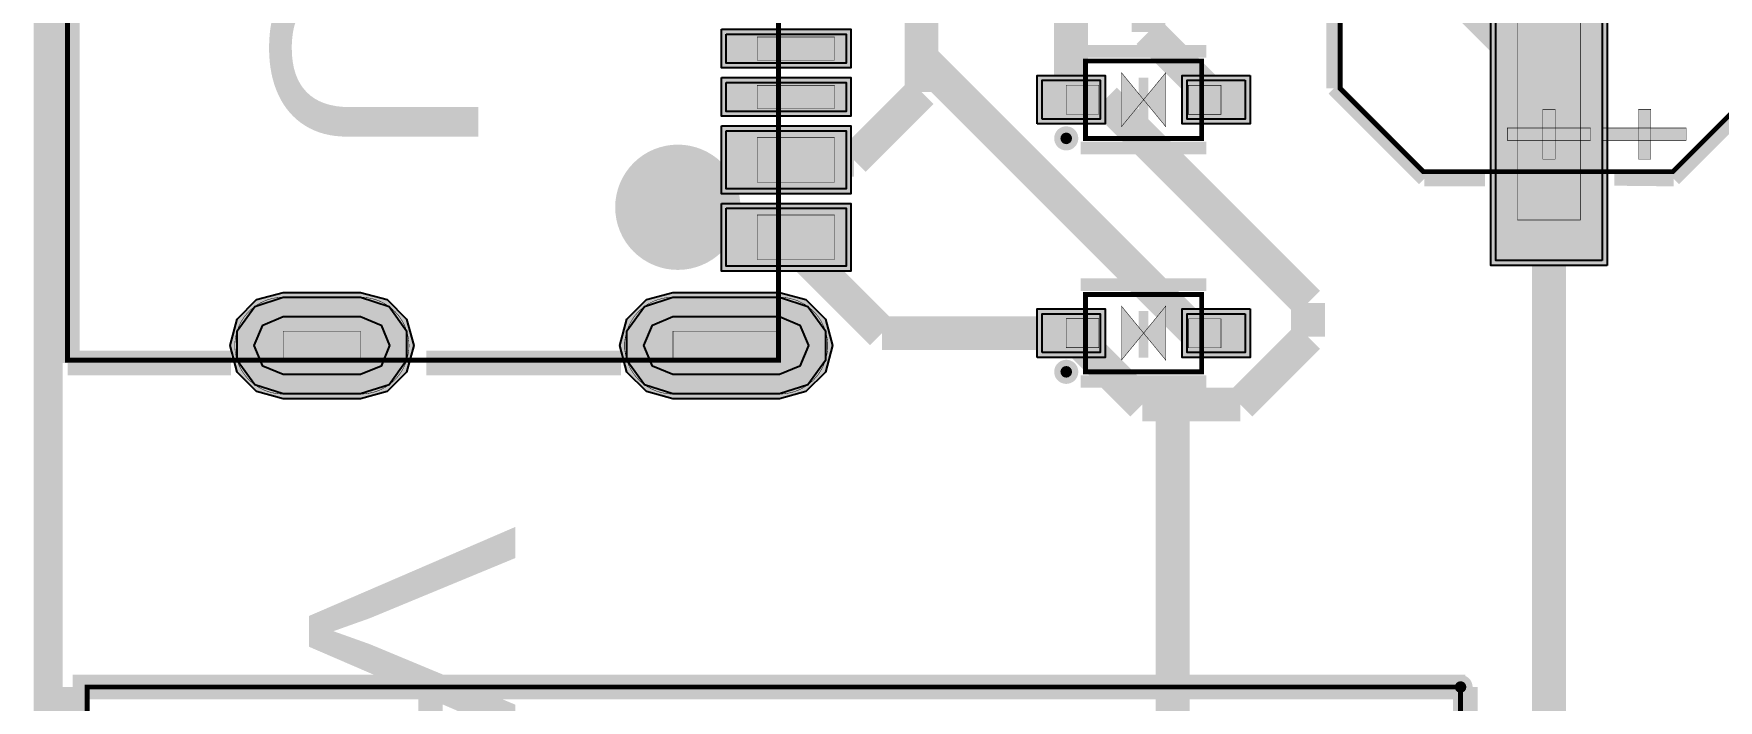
# Model space of a CAD drawing. Header units: millimetres. Extents: x 3.4 to 79.3, y -57 to -2.3.
# Drawn here: x 3.38 to 20.8, y -43.67 to -36.78 of the extents above; entities that cross this region are included whole.
import ezdxf
from ezdxf.enums import TextEntityAlignment as Align

# ---------------------------------------------------------------- set-up
doc = ezdxf.new("R2010")
doc.units = ezdxf.units.MM
doc.header["$MEASUREMENT"] = 0
for name, color, linetype, true_color in [('Board-Outline-Layer', 7, 'Continuous', 0xff00ff), ('Bottom-Layer', 7, 'Continuous', 0x0000ff), ('Bottom-Paste-Mask-Layer', 7, 'Continuous', 0x800000), ('Bottom-Silkscreen-Layer', 7, 'Continuous', 0x66cc33), ('Bottom-Solder-Mask-Layer', 7, 'Continuous', 0xaa00ff), ('Component-Marking-Layer', 7, 'Continuous', 0x66ffcc), ('Component-Shape-Layer', 7, 'Continuous', 0x00cccc), ('Document-Layer', 7, 'Continuous', 0xffffff), ('Hole-Layer', 7, 'Continuous', 0x222222), ('Multi-Layer', 7, 'Continuous', 0xc0c0c0), ('Pin-Soldering-Layer', 7, 'Continuous', 0xcc9999), ('Top-Layer', 7, 'Continuous', 0xff0000), ('Top-Paste-Mask-Layer', 7, 'Continuous', 0x808080), ('Top-Silkscreen-Layer', 7, 'Continuous', 0xffcc00), ('Top-Solder-Mask-Layer', 7, 'Continuous', 0x800080)]:
    doc.layers.add(name, color=color, linetype=linetype, true_color=true_color)
doc.styles.get("Standard").update_dxf_attribs({"font": 'arial.ttf'})

msp = doc.modelspace()

# ---------------------------------------------------------------- hatches: boundary and pattern name
at = {"layer": 'Bottom-Layer'}
for points in [[(5.963, -40.507), (5.669, -40.412), (5.487, -40.162), (5.487, -39.853), (5.669, -39.603), (5.963, -39.507), (6.763, -39.507), (7.057, -39.603), (7.238, -39.853), (7.238, -40.162), (7.057, -40.412), (6.763, -40.507)], [(9.993, -40.507), (9.699, -40.412), (9.517, -40.162), (9.517, -39.853), (9.699, -39.603), (9.993, -39.507), (11.093, -39.507), (11.387, -39.603), (11.569, -39.853), (11.569, -40.162), (11.387, -40.412), (11.093, -40.507)]]:
    msp.add_hatch(color=256, dxfattribs=at).paths.add_polyline_path(points)
at = {"layer": 'Bottom-Paste-Mask-Layer'}
for points in [[(5.963, -40.507), (5.669, -40.412), (5.487, -40.162), (5.487, -39.853), (5.669, -39.603), (5.963, -39.507), (6.763, -39.507), (7.057, -39.603), (7.238, -39.853), (7.238, -40.162), (7.057, -40.412), (6.763, -40.507)], [(9.993, -40.507), (9.699, -40.412), (9.517, -40.162), (9.517, -39.853), (9.699, -39.603), (9.993, -39.507), (11.093, -39.507), (11.387, -39.603), (11.569, -39.853), (11.569, -40.162), (11.387, -40.412), (11.093, -40.507)]]:
    msp.add_hatch(color=256, dxfattribs=at).paths.add_polyline_path(points)
at = {"layer": 'Bottom-Solder-Mask-Layer'}
for points in [[(5.963, -40.557), (5.688, -40.483), (5.487, -40.282), (5.413, -40.007), (5.487, -39.732), (5.688, -39.531), (5.963, -39.457), (6.763, -39.457), (7.038, -39.531), (7.239, -39.732), (7.313, -40.007), (7.239, -40.282), (7.038, -40.483), (6.763, -40.557)], [(9.993, -40.557), (9.718, -40.483), (9.517, -40.282), (9.443, -40.007), (9.517, -39.732), (9.718, -39.531), (9.993, -39.457), (11.093, -39.457), (11.368, -39.531), (11.569, -39.732), (11.643, -40.007), (11.569, -40.282), (11.368, -40.483), (11.093, -40.557)]]:
    msp.add_hatch(color=256, dxfattribs=at).paths.add_polyline_path(points)
at = {"layer": 'Component-Marking-Layer'}
for points in [[(13.999, -37.865, 1), (14.119, -37.865, 1)], [(13.999, -37.865, 1), (14.119, -37.865, 1)], [(13.999, -40.278, 1), (14.119, -40.278, 1)], [(13.999, -40.278, 1), (14.119, -40.278, 1)], [(18.076, -43.536, 1), (18.196, -43.536, 1)], [(18.076, -43.536, 1), (18.196, -43.536, 1)]]:
    msp.add_hatch(color=256, dxfattribs=at).paths.add_polyline_path(points)
at = {"layer": 'Document-Layer'}
for points in [[(14.63, -37.186), (14.63, -37.744), (14.859, -37.465)], [(14.63, -37.186), (14.63, -37.744), (14.859, -37.465)], [(15.088, -37.186), (15.088, -37.744), (14.859, -37.465)], [(15.088, -37.186), (15.088, -37.744), (14.859, -37.465)], [(18.986, -38.08), (19.115, -38.08), (19.115, -37.564), (18.986, -37.564)], [(18.986, -38.08), (19.115, -38.08), (19.115, -37.564), (18.986, -37.564)], [(18.62, -37.886), (19.48, -37.886), (19.48, -37.757), (18.62, -37.757)], [(18.62, -37.886), (19.48, -37.886), (19.48, -37.757), (18.62, -37.757)], [(14.63, -39.599), (14.63, -40.157), (14.859, -39.878)], [(14.63, -39.599), (14.63, -40.157), (14.859, -39.878)], [(15.088, -39.599), (15.088, -40.157), (14.859, -39.878)], [(15.088, -39.599), (15.088, -40.157), (14.859, -39.878)]]:
    msp.add_hatch(color=256, dxfattribs=at).paths.add_polyline_path(points)
at = {"layer": 'Hole-Layer'}
for points in [[(5.963, -40.307), (5.751, -40.219), (5.663, -40.007), (5.751, -39.795), (5.963, -39.707), (6.763, -39.707), (6.975, -39.795), (7.063, -40.007), (6.975, -40.219), (6.763, -40.307)], [(9.993, -40.307), (9.781, -40.219), (9.693, -40.007), (9.781, -39.795), (9.993, -39.707), (11.093, -39.707), (11.305, -39.795), (11.393, -40.007), (11.305, -40.219), (11.093, -40.307)]]:
    msp.add_hatch(color=256, dxfattribs=at).paths.add_polyline_path(points)
at = {"layer": 'Multi-Layer'}
for points in [[(9.718, -38.577, 1), (10.368, -38.577, 1)], [(9.718, -38.577, 1), (10.368, -38.577, 1)], [(5.963, -40.507), (5.669, -40.412), (5.487, -40.162), (5.487, -39.853), (5.669, -39.603), (5.963, -39.507), (6.763, -39.507), (7.057, -39.603), (7.238, -39.853), (7.238, -40.162), (7.057, -40.412), (6.763, -40.507)], [(5.963, -40.507), (5.669, -40.412), (5.487, -40.162), (5.487, -39.853), (5.669, -39.603), (5.963, -39.507), (6.763, -39.507), (7.057, -39.603), (7.238, -39.853), (7.238, -40.162), (7.057, -40.412), (6.763, -40.507)], [(5.963, -40.507), (5.669, -40.412), (5.487, -40.162), (5.487, -39.853), (5.669, -39.603), (5.963, -39.507), (6.763, -39.507), (7.057, -39.603), (7.238, -39.853), (7.238, -40.162), (7.057, -40.412), (6.763, -40.507)], [(9.993, -40.507), (9.699, -40.412), (9.517, -40.162), (9.517, -39.853), (9.699, -39.603), (9.993, -39.507), (11.093, -39.507), (11.387, -39.603), (11.569, -39.853), (11.569, -40.162), (11.387, -40.412), (11.093, -40.507)], [(9.993, -40.507), (9.699, -40.412), (9.517, -40.162), (9.517, -39.853), (9.699, -39.603), (9.993, -39.507), (11.093, -39.507), (11.387, -39.603), (11.569, -39.853), (11.569, -40.162), (11.387, -40.412), (11.093, -40.507)], [(9.993, -40.507), (9.699, -40.412), (9.517, -40.162), (9.517, -39.853), (9.699, -39.603), (9.993, -39.507), (11.093, -39.507), (11.387, -39.603), (11.569, -39.853), (11.569, -40.162), (11.387, -40.412), (11.093, -40.507)]]:
    msp.add_hatch(color=256, dxfattribs=at).paths.add_polyline_path(points)
at = {"layer": 'Pin-Soldering-Layer'}
for points in [[(18.725, -38.709), (18.725, -36.659), (19.375, -36.659), (19.375, -38.709)], [(18.725, -38.709), (18.725, -36.659), (19.375, -36.659), (19.375, -38.709)], [(11.663, -36.817), (11.663, -37.057), (10.863, -37.057), (10.863, -36.817)], [(11.663, -36.817), (11.663, -37.057), (10.863, -37.057), (10.863, -36.817)], [(11.663, -37.317), (11.663, -37.557), (10.863, -37.557), (10.863, -37.317)], [(11.663, -37.317), (11.663, -37.557), (10.863, -37.557), (10.863, -37.317)], [(14.059, -37.315), (14.396, -37.315), (14.396, -37.615), (14.059, -37.615)], [(14.059, -37.315), (14.396, -37.315), (14.396, -37.615), (14.059, -37.615)], [(15.659, -37.617), (15.322, -37.617), (15.322, -37.317), (15.659, -37.317)], [(15.659, -37.617), (15.322, -37.617), (15.322, -37.317), (15.659, -37.317)], [(11.663, -37.857), (11.663, -38.317), (10.863, -38.317), (10.863, -37.857)], [(11.663, -37.857), (11.663, -38.317), (10.863, -38.317), (10.863, -37.857)], [(11.663, -38.657), (11.663, -39.117), (10.863, -39.117), (10.863, -38.657)], [(11.663, -38.657), (11.663, -39.117), (10.863, -39.117), (10.863, -38.657)], [(6.763, -39.857), (6.763, -40.157), (5.963, -40.157), (5.963, -39.857)], [(6.763, -39.857), (6.763, -40.157), (5.963, -40.157), (5.963, -39.857)], [(11.093, -39.857), (11.093, -40.157), (9.993, -40.157), (9.993, -39.857)], [(11.093, -39.857), (11.093, -40.157), (9.993, -40.157), (9.993, -39.857)], [(14.059, -39.728), (14.396, -39.728), (14.396, -40.028), (14.059, -40.028)], [(14.059, -39.728), (14.396, -39.728), (14.396, -40.028), (14.059, -40.028)], [(15.659, -40.03), (15.322, -40.03), (15.322, -39.73), (15.659, -39.73)], [(15.659, -40.03), (15.322, -40.03), (15.322, -39.73), (15.659, -39.73)]]:
    msp.add_hatch(color=256, dxfattribs=at).paths.add_polyline_path(points)
at = {"layer": 'Top-Layer'}
for points in [[(19.6, -39.129), (18.5, -39.129), (18.5, -36.329), (19.6, -36.329)], [(10.543, -36.787), (11.783, -36.787), (11.783, -37.087), (10.543, -37.087)], [(13.809, -37.665), (13.809, -37.265), (14.409, -37.265), (14.409, -37.665)], [(15.909, -37.265), (15.909, -37.665), (15.309, -37.665), (15.309, -37.265)], [(10.543, -37.287), (11.783, -37.287), (11.783, -37.587), (10.543, -37.587)], [(10.543, -37.787), (11.783, -37.787), (11.783, -38.387), (10.543, -38.387)], [(10.543, -38.587), (11.783, -38.587), (11.783, -39.187), (10.543, -39.187)], [(5.963, -40.507), (5.669, -40.412), (5.487, -40.162), (5.487, -39.853), (5.669, -39.603), (5.963, -39.507), (6.763, -39.507), (7.057, -39.603), (7.238, -39.853), (7.238, -40.162), (7.057, -40.412), (6.763, -40.507)], [(9.993, -40.507), (9.699, -40.412), (9.517, -40.162), (9.517, -39.853), (9.699, -39.603), (9.993, -39.507), (11.093, -39.507), (11.387, -39.603), (11.569, -39.853), (11.569, -40.162), (11.387, -40.412), (11.093, -40.507)], [(13.809, -40.078), (13.809, -39.678), (14.409, -39.678), (14.409, -40.078)], [(15.909, -39.678), (15.909, -40.078), (15.309, -40.078), (15.309, -39.678)]]:
    msp.add_hatch(color=256, dxfattribs=at).paths.add_polyline_path(points)
at = {"layer": 'Top-Paste-Mask-Layer'}
for points in [[(19.6, -39.129), (18.5, -39.129), (18.5, -36.329), (19.6, -36.329)], [(11.783, -36.787), (11.783, -37.087), (10.543, -37.087), (10.543, -36.787)], [(11.783, -36.787), (11.783, -37.087), (10.543, -37.087), (10.543, -36.787)], [(13.809, -37.665), (13.809, -37.265), (14.409, -37.265), (14.409, -37.665)], [(15.909, -37.265), (15.909, -37.665), (15.309, -37.665), (15.309, -37.265)], [(11.783, -37.287), (11.783, -37.587), (10.543, -37.587), (10.543, -37.287)], [(11.783, -37.287), (11.783, -37.587), (10.543, -37.587), (10.543, -37.287)], [(11.783, -37.787), (11.783, -38.387), (10.543, -38.387), (10.543, -37.787)], [(11.783, -37.787), (11.783, -38.387), (10.543, -38.387), (10.543, -37.787)], [(11.783, -38.587), (11.783, -39.187), (10.543, -39.187), (10.543, -38.587)], [(11.783, -38.587), (11.783, -39.187), (10.543, -39.187), (10.543, -38.587)], [(7.262, -40.045), (7.263, -40.02), (7.263, -39.995), (7.262, -39.97), (7.259, -39.945), (7.255, -39.92), (7.25, -39.896), (7.244, -39.872), (7.237, -39.848), (7.228, -39.824), (7.219, -39.801), (7.208, -39.779), (7.196, -39.757), (7.183, -39.736), (7.169, -39.715), (7.154, -39.695), (7.138, -39.676), (7.121, -39.658), (7.103, -39.641), (7.084, -39.624), (7.065, -39.609), (7.045, -39.594), (7.024, -39.58), (7.002, -39.568), (6.98, -39.557), (6.957, -39.546), (6.934, -39.537), (6.91, -39.529), (6.886, -39.523), (6.862, -39.517), (6.837, -39.513), (6.813, -39.51), (6.788, -39.508), (6.763, -39.507), (5.963, -39.507), (5.938, -39.508), (5.913, -39.51), (5.888, -39.513), (5.864, -39.517), (5.84, -39.523), (5.816, -39.529), (5.792, -39.537), (5.769, -39.546), (5.746, -39.557), (5.724, -39.568), (5.702, -39.58), (5.681, -39.594), (5.661, -39.609), (5.642, -39.624), (5.623, -39.641), (5.605, -39.658), (5.588, -39.676), (5.572, -39.695), (5.557, -39.715), (5.543, -39.736), (5.53, -39.757), (5.518, -39.779), (5.507, -39.801), (5.498, -39.824), (5.489, -39.848), (5.482, -39.872), (5.475, -39.896), (5.471, -39.92), (5.467, -39.945), (5.464, -39.97), (5.463, -39.995), (5.463, -40.02), (5.464, -40.045), (5.467, -40.069), (5.471, -40.094), (5.475, -40.118), (5.482, -40.143), (5.489, -40.166), (5.498, -40.19), (5.507, -40.213), (5.518, -40.235), (5.53, -40.257), (5.543, -40.278), (5.557, -40.299), (5.572, -40.319), (5.588, -40.338), (5.605, -40.356), (5.623, -40.374), (5.642, -40.39), (5.661, -40.406), (5.681, -40.42), (5.702, -40.434), (5.724, -40.446), (5.746, -40.458), (5.769, -40.468), (5.792, -40.477), (5.816, -40.485), (5.84, -40.492), (5.864, -40.497), (5.888, -40.502), (5.913, -40.505), (5.938, -40.507), (5.963, -40.507), (6.763, -40.507), (6.788, -40.507), (6.813, -40.505), (6.837, -40.502), (6.862, -40.497), (6.886, -40.492), (6.91, -40.485), (6.934, -40.477), (6.957, -40.468), (6.98, -40.458), (7.002, -40.446), (7.024, -40.434), (7.045, -40.42), (7.065, -40.406), (7.084, -40.39), (7.103, -40.374), (7.121, -40.356), (7.138, -40.338), (7.154, -40.319), (7.169, -40.299), (7.183, -40.278), (7.196, -40.257), (7.208, -40.235), (7.219, -40.213), (7.228, -40.19), (7.237, -40.166), (7.244, -40.143), (7.25, -40.118), (7.255, -40.094), (7.259, -40.069)], [(7.262, -40.045), (7.263, -40.02), (7.263, -39.995), (7.262, -39.97), (7.259, -39.945), (7.255, -39.92), (7.25, -39.896), (7.244, -39.872), (7.237, -39.848), (7.228, -39.824), (7.219, -39.801), (7.208, -39.779), (7.196, -39.757), (7.183, -39.736), (7.169, -39.715), (7.154, -39.695), (7.138, -39.676), (7.121, -39.658), (7.103, -39.641), (7.084, -39.624), (7.065, -39.609), (7.045, -39.594), (7.024, -39.58), (7.002, -39.568), (6.98, -39.557), (6.957, -39.546), (6.934, -39.537), (6.91, -39.529), (6.886, -39.523), (6.862, -39.517), (6.837, -39.513), (6.813, -39.51), (6.788, -39.508), (6.763, -39.507), (5.963, -39.507), (5.938, -39.508), (5.913, -39.51), (5.888, -39.513), (5.864, -39.517), (5.84, -39.523), (5.816, -39.529), (5.792, -39.537), (5.769, -39.546), (5.746, -39.557), (5.724, -39.568), (5.702, -39.58), (5.681, -39.594), (5.661, -39.609), (5.642, -39.624), (5.623, -39.641), (5.605, -39.658), (5.588, -39.676), (5.572, -39.695), (5.557, -39.715), (5.543, -39.736), (5.53, -39.757), (5.518, -39.779), (5.507, -39.801), (5.498, -39.824), (5.489, -39.848), (5.482, -39.872), (5.475, -39.896), (5.471, -39.92), (5.467, -39.945), (5.464, -39.97), (5.463, -39.995), (5.463, -40.02), (5.464, -40.045), (5.467, -40.069), (5.471, -40.094), (5.475, -40.118), (5.482, -40.143), (5.489, -40.166), (5.498, -40.19), (5.507, -40.213), (5.518, -40.235), (5.53, -40.257), (5.543, -40.278), (5.557, -40.299), (5.572, -40.319), (5.588, -40.338), (5.605, -40.356), (5.623, -40.374), (5.642, -40.39), (5.661, -40.406), (5.681, -40.42), (5.702, -40.434), (5.724, -40.446), (5.746, -40.458), (5.769, -40.468), (5.792, -40.477), (5.816, -40.485), (5.84, -40.492), (5.864, -40.497), (5.888, -40.502), (5.913, -40.505), (5.938, -40.507), (5.963, -40.507), (6.763, -40.507), (6.788, -40.507), (6.813, -40.505), (6.837, -40.502), (6.862, -40.497), (6.886, -40.492), (6.91, -40.485), (6.934, -40.477), (6.957, -40.468), (6.98, -40.458), (7.002, -40.446), (7.024, -40.434), (7.045, -40.42), (7.065, -40.406), (7.084, -40.39), (7.103, -40.374), (7.121, -40.356), (7.138, -40.338), (7.154, -40.319), (7.169, -40.299), (7.183, -40.278), (7.196, -40.257), (7.208, -40.235), (7.219, -40.213), (7.228, -40.19), (7.237, -40.166), (7.244, -40.143), (7.25, -40.118), (7.255, -40.094), (7.259, -40.069)], [(5.963, -40.507), (5.669, -40.412), (5.487, -40.162), (5.487, -39.853), (5.669, -39.603), (5.963, -39.507), (6.763, -39.507), (7.057, -39.603), (7.238, -39.853), (7.238, -40.162), (7.057, -40.412), (6.763, -40.507)], [(11.592, -40.045), (11.593, -40.02), (11.593, -39.995), (11.592, -39.97), (11.589, -39.945), (11.585, -39.92), (11.58, -39.896), (11.574, -39.872), (11.567, -39.848), (11.558, -39.824), (11.549, -39.801), (11.538, -39.779), (11.526, -39.757), (11.513, -39.736), (11.499, -39.715), (11.484, -39.695), (11.468, -39.676), (11.451, -39.658), (11.433, -39.641), (11.414, -39.624), (11.395, -39.609), (11.375, -39.594), (11.354, -39.58), (11.332, -39.568), (11.31, -39.557), (11.287, -39.546), (11.264, -39.537), (11.24, -39.529), (11.216, -39.523), (11.192, -39.517), (11.168, -39.513), (11.143, -39.51), (11.118, -39.508), (11.093, -39.507), (9.993, -39.507), (9.968, -39.508), (9.943, -39.51), (9.918, -39.513), (9.894, -39.517), (9.87, -39.523), (9.846, -39.529), (9.822, -39.537), (9.799, -39.546), (9.776, -39.557), (9.754, -39.568), (9.732, -39.58), (9.711, -39.594), (9.691, -39.609), (9.672, -39.624), (9.653, -39.641), (9.635, -39.658), (9.618, -39.676), (9.602, -39.695), (9.587, -39.715), (9.573, -39.736), (9.56, -39.757), (9.548, -39.779), (9.537, -39.801), (9.528, -39.824), (9.519, -39.848), (9.512, -39.872), (9.506, -39.896), (9.501, -39.92), (9.497, -39.945), (9.494, -39.97), (9.493, -39.995), (9.493, -40.02), (9.494, -40.045), (9.497, -40.069), (9.501, -40.094), (9.506, -40.118), (9.512, -40.143), (9.519, -40.166), (9.528, -40.19), (9.537, -40.213), (9.548, -40.235), (9.56, -40.257), (9.573, -40.278), (9.587, -40.299), (9.602, -40.319), (9.618, -40.338), (9.635, -40.356), (9.653, -40.374), (9.672, -40.39), (9.691, -40.406), (9.711, -40.42), (9.732, -40.434), (9.754, -40.446), (9.776, -40.458), (9.799, -40.468), (9.822, -40.477), (9.846, -40.485), (9.87, -40.492), (9.894, -40.497), (9.918, -40.502), (9.943, -40.505), (9.968, -40.507), (9.993, -40.507), (11.093, -40.507), (11.118, -40.507), (11.143, -40.505), (11.168, -40.502), (11.192, -40.497), (11.216, -40.492), (11.24, -40.485), (11.264, -40.477), (11.287, -40.468), (11.31, -40.458), (11.332, -40.446), (11.354, -40.434), (11.375, -40.42), (11.395, -40.406), (11.414, -40.39), (11.433, -40.374), (11.451, -40.356), (11.468, -40.338), (11.484, -40.319), (11.499, -40.299), (11.513, -40.278), (11.526, -40.257), (11.538, -40.235), (11.549, -40.213), (11.558, -40.19), (11.567, -40.166), (11.574, -40.143), (11.58, -40.118), (11.585, -40.094), (11.589, -40.069)], [(11.592, -40.045), (11.593, -40.02), (11.593, -39.995), (11.592, -39.97), (11.589, -39.945), (11.585, -39.92), (11.58, -39.896), (11.574, -39.872), (11.567, -39.848), (11.558, -39.824), (11.549, -39.801), (11.538, -39.779), (11.526, -39.757), (11.513, -39.736), (11.499, -39.715), (11.484, -39.695), (11.468, -39.676), (11.451, -39.658), (11.433, -39.641), (11.414, -39.624), (11.395, -39.609), (11.375, -39.594), (11.354, -39.58), (11.332, -39.568), (11.31, -39.557), (11.287, -39.546), (11.264, -39.537), (11.24, -39.529), (11.216, -39.523), (11.192, -39.517), (11.168, -39.513), (11.143, -39.51), (11.118, -39.508), (11.093, -39.507), (9.993, -39.507), (9.968, -39.508), (9.943, -39.51), (9.918, -39.513), (9.894, -39.517), (9.87, -39.523), (9.846, -39.529), (9.822, -39.537), (9.799, -39.546), (9.776, -39.557), (9.754, -39.568), (9.732, -39.58), (9.711, -39.594), (9.691, -39.609), (9.672, -39.624), (9.653, -39.641), (9.635, -39.658), (9.618, -39.676), (9.602, -39.695), (9.587, -39.715), (9.573, -39.736), (9.56, -39.757), (9.548, -39.779), (9.537, -39.801), (9.528, -39.824), (9.519, -39.848), (9.512, -39.872), (9.506, -39.896), (9.501, -39.92), (9.497, -39.945), (9.494, -39.97), (9.493, -39.995), (9.493, -40.02), (9.494, -40.045), (9.497, -40.069), (9.501, -40.094), (9.506, -40.118), (9.512, -40.143), (9.519, -40.166), (9.528, -40.19), (9.537, -40.213), (9.548, -40.235), (9.56, -40.257), (9.573, -40.278), (9.587, -40.299), (9.602, -40.319), (9.618, -40.338), (9.635, -40.356), (9.653, -40.374), (9.672, -40.39), (9.691, -40.406), (9.711, -40.42), (9.732, -40.434), (9.754, -40.446), (9.776, -40.458), (9.799, -40.468), (9.822, -40.477), (9.846, -40.485), (9.87, -40.492), (9.894, -40.497), (9.918, -40.502), (9.943, -40.505), (9.968, -40.507), (9.993, -40.507), (11.093, -40.507), (11.118, -40.507), (11.143, -40.505), (11.168, -40.502), (11.192, -40.497), (11.216, -40.492), (11.24, -40.485), (11.264, -40.477), (11.287, -40.468), (11.31, -40.458), (11.332, -40.446), (11.354, -40.434), (11.375, -40.42), (11.395, -40.406), (11.414, -40.39), (11.433, -40.374), (11.451, -40.356), (11.468, -40.338), (11.484, -40.319), (11.499, -40.299), (11.513, -40.278), (11.526, -40.257), (11.538, -40.235), (11.549, -40.213), (11.558, -40.19), (11.567, -40.166), (11.574, -40.143), (11.58, -40.118), (11.585, -40.094), (11.589, -40.069)], [(9.993, -40.507), (9.699, -40.412), (9.517, -40.162), (9.517, -39.853), (9.699, -39.603), (9.993, -39.507), (11.093, -39.507), (11.387, -39.603), (11.569, -39.853), (11.569, -40.162), (11.387, -40.412), (11.093, -40.507)], [(13.809, -40.078), (13.809, -39.678), (14.409, -39.678), (14.409, -40.078)], [(15.909, -39.678), (15.909, -40.078), (15.309, -40.078), (15.309, -39.678)]]:
    msp.add_hatch(color=256, dxfattribs=at).paths.add_polyline_path(points)
at = {"layer": 'Top-Silkscreen-Layer'}
for points in [[(14.859, -37.465), (14.63, -37.744), (14.63, -37.186)], [(14.859, -37.465), (14.63, -37.744), (14.63, -37.186)], [(14.859, -37.465), (15.088, -37.186), (15.088, -37.744)], [(14.859, -37.465), (15.088, -37.186), (15.088, -37.744)], [(19.975, -38.08), (20.104, -38.08), (20.104, -37.564), (19.975, -37.564)], [(19.975, -38.08), (20.104, -38.08), (20.104, -37.564), (19.975, -37.564)], [(19.609, -37.886), (20.469, -37.886), (20.469, -37.757), (19.609, -37.757)], [(19.609, -37.886), (20.469, -37.886), (20.469, -37.757), (19.609, -37.757)], [(14.859, -39.878), (14.63, -40.157), (14.63, -39.599)], [(14.859, -39.878), (14.63, -40.157), (14.63, -39.599)], [(14.859, -39.878), (15.088, -39.599), (15.088, -40.157)], [(14.859, -39.878), (15.088, -39.599), (15.088, -40.157)]]:
    msp.add_hatch(color=256, dxfattribs=at).paths.add_polyline_path(points)
at = {"layer": 'Top-Solder-Mask-Layer'}
for points in [[(19.651, -39.18), (18.449, -39.18), (18.449, -36.278), (19.651, -36.278)], [(10.493, -36.737), (11.833, -36.737), (11.833, -37.137), (10.493, -37.137)], [(10.493, -37.237), (11.833, -37.237), (11.833, -37.637), (10.493, -37.637)], [(13.758, -37.716), (13.758, -37.214), (14.46, -37.214), (14.46, -37.716)], [(15.96, -37.214), (15.96, -37.716), (15.258, -37.716), (15.258, -37.214)], [(10.493, -37.737), (11.833, -37.737), (11.833, -38.437), (10.493, -38.437)], [(10.493, -38.537), (11.833, -38.537), (11.833, -39.237), (10.493, -39.237)], [(5.963, -40.557), (5.688, -40.483), (5.487, -40.282), (5.413, -40.007), (5.487, -39.732), (5.688, -39.531), (5.963, -39.457), (6.763, -39.457), (7.038, -39.531), (7.239, -39.732), (7.313, -40.007), (7.239, -40.282), (7.038, -40.483), (6.763, -40.557)], [(9.993, -40.557), (9.718, -40.483), (9.517, -40.282), (9.443, -40.007), (9.517, -39.732), (9.718, -39.531), (9.993, -39.457), (11.093, -39.457), (11.368, -39.531), (11.569, -39.732), (11.643, -40.007), (11.569, -40.282), (11.368, -40.483), (11.093, -40.557)], [(13.758, -40.129), (13.758, -39.627), (14.46, -39.627), (14.46, -40.129)], [(15.96, -39.627), (15.96, -40.129), (15.258, -40.129), (15.258, -39.627)]]:
    msp.add_hatch(color=256, dxfattribs=at).paths.add_polyline_path(points)

# ---------------------------------------------------------------- linework, layer by layer
at = {"layer": 'Board-Outline-Layer', "const_width": 0.254}
msp.add_lwpolyline([(68.072, -3.556), (3.51, -3.556), (3.51, -56.896), (69.596, -56.896), (69.596, -54.356), (72.136, -51.816), (72.136, -19.05), (69.596, -16.51), (69.596, -5.08)], close=True, dxfattribs=at)
at = {"layer": 'Bottom-Layer'}
for points in [[(5.963, -40.507), (5.669, -40.412), (5.487, -40.162), (5.487, -39.853), (5.669, -39.603), (5.963, -39.507), (6.763, -39.507), (7.057, -39.603), (7.238, -39.853), (7.238, -40.162), (7.057, -40.412), (6.763, -40.507)], [(9.993, -40.507), (9.699, -40.412), (9.517, -40.162), (9.517, -39.853), (9.699, -39.603), (9.993, -39.507), (11.093, -39.507), (11.387, -39.603), (11.569, -39.853), (11.569, -40.162), (11.387, -40.412), (11.093, -40.507)]]:
    msp.add_lwpolyline(points, close=True, dxfattribs=at)
at = {"layer": 'Bottom-Paste-Mask-Layer'}
for points in [[(5.963, -40.507), (5.669, -40.412), (5.487, -40.162), (5.487, -39.853), (5.669, -39.603), (5.963, -39.507), (6.763, -39.507), (7.057, -39.603), (7.238, -39.853), (7.238, -40.162), (7.057, -40.412), (6.763, -40.507)], [(9.993, -40.507), (9.699, -40.412), (9.517, -40.162), (9.517, -39.853), (9.699, -39.603), (9.993, -39.507), (11.093, -39.507), (11.387, -39.603), (11.569, -39.853), (11.569, -40.162), (11.387, -40.412), (11.093, -40.507)]]:
    msp.add_lwpolyline(points, close=True, dxfattribs=at)
at = {"layer": 'Bottom-Solder-Mask-Layer'}
for points in [[(5.963, -40.557), (5.688, -40.483), (5.487, -40.282), (5.413, -40.007), (5.487, -39.732), (5.688, -39.531), (5.963, -39.457), (6.763, -39.457), (7.038, -39.531), (7.239, -39.732), (7.313, -40.007), (7.239, -40.282), (7.038, -40.483), (6.763, -40.557)], [(9.993, -40.557), (9.718, -40.483), (9.517, -40.282), (9.443, -40.007), (9.517, -39.732), (9.718, -39.531), (9.993, -39.457), (11.093, -39.457), (11.368, -39.531), (11.569, -39.732), (11.643, -40.007), (11.569, -40.282), (11.368, -40.483), (11.093, -40.557)]]:
    msp.add_lwpolyline(points, close=True, dxfattribs=at)
at = {"layer": 'Component-Marking-Layer', "const_width": 0.129}
for points in [[(13.999, -37.865, 1), (14.119, -37.865, 1)], [(13.999, -37.865, 1), (14.119, -37.865, 1)], [(13.999, -40.278, 1), (14.119, -40.278, 1)], [(13.999, -40.278, 1), (14.119, -40.278, 1)]]:
    msp.add_lwpolyline(points, format="xyb", close=True, dxfattribs=at)
msp.add_lwpolyline([(18.076, -43.536, 1), (18.196, -43.536), (18.196, -43.536, 1), (18.076, -43.536)], format="xyb", dxfattribs=at)
msp.add_lwpolyline([(18.076, -43.536, 1), (18.196, -43.536), (18.196, -43.536, 1), (18.076, -43.536)], format="xyb", dxfattribs=at)
at = {"layer": 'Component-Shape-Layer', "const_width": 0.0508}
for points in [[(3.733, -31.217), (11.083, -31.217), (11.083, -40.157), (3.733, -40.157)], [(3.733, -31.217), (11.083, -31.217), (11.083, -40.157), (3.733, -40.157)], [(16.891, -33.909), (21.191, -33.909), (21.191, -37.349), (20.331, -38.209), (17.751, -38.209), (16.891, -37.349)], [(16.891, -33.909), (21.191, -33.909), (21.191, -37.349), (20.331, -38.209), (17.751, -38.209), (16.891, -37.349)], [(14.259, -37.865), (14.259, -37.065), (15.459, -37.065), (15.459, -37.865)], [(14.259, -37.865), (14.259, -37.065), (15.459, -37.065), (15.459, -37.865)], [(14.259, -40.278), (14.259, -39.478), (15.459, -39.478), (15.459, -40.278)], [(14.259, -40.278), (14.259, -39.478), (15.459, -39.478), (15.459, -40.278)], [(3.936, -43.536), (18.136, -43.536), (18.136, -52.536), (3.936, -52.536)], [(3.936, -43.536), (18.136, -43.536), (18.136, -52.536), (3.936, -52.536)]]:
    msp.add_lwpolyline(points, close=True, dxfattribs=at)
at = {"layer": 'Document-Layer', "const_width": 0.00508}
for points in [[(14.63, -37.186), (14.63, -37.744), (14.859, -37.465)], [(14.63, -37.186), (14.63, -37.744), (14.859, -37.465)], [(15.088, -37.186), (15.088, -37.744), (14.859, -37.465)], [(15.088, -37.186), (15.088, -37.744), (14.859, -37.465)], [(18.986, -38.08), (19.115, -38.08), (19.115, -37.564), (18.986, -37.564)], [(18.986, -38.08), (19.115, -38.08), (19.115, -37.564), (18.986, -37.564)], [(18.62, -37.886), (19.48, -37.886), (19.48, -37.757), (18.62, -37.757)], [(18.62, -37.886), (19.48, -37.886), (19.48, -37.757), (18.62, -37.757)], [(14.63, -39.599), (14.63, -40.157), (14.859, -39.878)], [(14.63, -39.599), (14.63, -40.157), (14.859, -39.878)], [(15.088, -39.599), (15.088, -40.157), (14.859, -39.878)], [(15.088, -39.599), (15.088, -40.157), (14.859, -39.878)]]:
    msp.add_lwpolyline(points, close=True, dxfattribs=at)
at = {"layer": 'Document-Layer', "const_width": 0.25}
msp.add_lwpolyline([(9.918, -38.577, 1), (10.168, -38.577, 1)], format="xyb", close=True, dxfattribs=at)
msp.add_lwpolyline([(9.918, -38.577, 1), (10.168, -38.577, 1)], format="xyb", close=True, dxfattribs=at)
at = {"layer": 'Hole-Layer'}
for points in [[(5.963, -40.307), (5.751, -40.219), (5.663, -40.007), (5.751, -39.795), (5.963, -39.707), (6.763, -39.707), (6.975, -39.795), (7.063, -40.007), (6.975, -40.219), (6.763, -40.307)], [(9.993, -40.307), (9.781, -40.219), (9.693, -40.007), (9.781, -39.795), (9.993, -39.707), (11.093, -39.707), (11.305, -39.795), (11.393, -40.007), (11.305, -40.219), (11.093, -40.307)]]:
    msp.add_lwpolyline(points, close=True, dxfattribs=at)
at = {"layer": 'Multi-Layer', "const_width": 0.645}
msp.add_lwpolyline([(9.718, -38.577, 1), (10.368, -38.577), (10.368, -38.577, 1), (9.718, -38.577)], format="xyb", dxfattribs=at)
msp.add_lwpolyline([(9.718, -38.577, 1), (10.368, -38.577), (10.368, -38.577, 1), (9.718, -38.577)], format="xyb", dxfattribs=at)
at = {"layer": 'Multi-Layer'}
for points in [[(5.963, -40.507), (5.669, -40.412), (5.487, -40.162), (5.487, -39.853), (5.669, -39.603), (5.963, -39.507), (6.763, -39.507), (7.057, -39.603), (7.238, -39.853), (7.238, -40.162), (7.057, -40.412), (6.763, -40.507)], [(5.963, -40.507), (5.669, -40.412), (5.487, -40.162), (5.487, -39.853), (5.669, -39.603), (5.963, -39.507), (6.763, -39.507), (7.057, -39.603), (7.238, -39.853), (7.238, -40.162), (7.057, -40.412), (6.763, -40.507)], [(5.963, -40.507), (5.669, -40.412), (5.487, -40.162), (5.487, -39.853), (5.669, -39.603), (5.963, -39.507), (6.763, -39.507), (7.057, -39.603), (7.238, -39.853), (7.238, -40.162), (7.057, -40.412), (6.763, -40.507)], [(9.993, -40.507), (9.699, -40.412), (9.517, -40.162), (9.517, -39.853), (9.699, -39.603), (9.993, -39.507), (11.093, -39.507), (11.387, -39.603), (11.569, -39.853), (11.569, -40.162), (11.387, -40.412), (11.093, -40.507)], [(9.993, -40.507), (9.699, -40.412), (9.517, -40.162), (9.517, -39.853), (9.699, -39.603), (9.993, -39.507), (11.093, -39.507), (11.387, -39.603), (11.569, -39.853), (11.569, -40.162), (11.387, -40.412), (11.093, -40.507)], [(9.993, -40.507), (9.699, -40.412), (9.517, -40.162), (9.517, -39.853), (9.699, -39.603), (9.993, -39.507), (11.093, -39.507), (11.387, -39.603), (11.569, -39.853), (11.569, -40.162), (11.387, -40.412), (11.093, -40.507)]]:
    msp.add_lwpolyline(points, close=True, dxfattribs=at)
at = {"layer": 'Pin-Soldering-Layer', "const_width": 0.00508}
for points in [[(18.725, -38.709), (18.725, -36.659), (19.375, -36.659), (19.375, -38.709)], [(18.725, -38.709), (18.725, -36.659), (19.375, -36.659), (19.375, -38.709)], [(11.663, -36.817), (11.663, -37.057), (10.863, -37.057), (10.863, -36.817)], [(11.663, -36.817), (11.663, -37.057), (10.863, -37.057), (10.863, -36.817)], [(11.663, -37.317), (11.663, -37.557), (10.863, -37.557), (10.863, -37.317)], [(11.663, -37.317), (11.663, -37.557), (10.863, -37.557), (10.863, -37.317)], [(14.059, -37.315), (14.396, -37.315), (14.396, -37.615), (14.059, -37.615)], [(14.059, -37.315), (14.396, -37.315), (14.396, -37.615), (14.059, -37.615)], [(15.659, -37.617), (15.322, -37.617), (15.322, -37.317), (15.659, -37.317)], [(15.659, -37.617), (15.322, -37.617), (15.322, -37.317), (15.659, -37.317)], [(11.663, -37.857), (11.663, -38.317), (10.863, -38.317), (10.863, -37.857)], [(11.663, -37.857), (11.663, -38.317), (10.863, -38.317), (10.863, -37.857)], [(11.663, -38.657), (11.663, -39.117), (10.863, -39.117), (10.863, -38.657)], [(11.663, -38.657), (11.663, -39.117), (10.863, -39.117), (10.863, -38.657)], [(6.763, -39.857), (6.763, -40.157), (5.963, -40.157), (5.963, -39.857)], [(6.763, -39.857), (6.763, -40.157), (5.963, -40.157), (5.963, -39.857)], [(11.093, -39.857), (11.093, -40.157), (9.993, -40.157), (9.993, -39.857)], [(11.093, -39.857), (11.093, -40.157), (9.993, -40.157), (9.993, -39.857)], [(14.059, -39.728), (14.396, -39.728), (14.396, -40.028), (14.059, -40.028)], [(14.059, -39.728), (14.396, -39.728), (14.396, -40.028), (14.059, -40.028)], [(15.659, -40.03), (15.322, -40.03), (15.322, -39.73), (15.659, -39.73)], [(15.659, -40.03), (15.322, -40.03), (15.322, -39.73), (15.659, -39.73)]]:
    msp.add_lwpolyline(points, close=True, dxfattribs=at)
at = {"layer": 'Top-Layer', "const_width": 0.35}
for points in [[(13.732, -32.004), (19.05, -37.322)], [(14.909, -34.738), (14.909, -36.765)], [(14.109, -34.925), (14.109, -37.465)], [(12.563, -36.437), (12.563, -37.037)], [(14.909, -36.765), (15.609, -37.465)], [(12.563, -37.037), (15.404, -39.878)], [(12.563, -37.037), (12.563, -37.387)], [(12.563, -37.387), (11.863, -38.087)], [(19.05, -37.322), (19.05, -37.729)], [(14.109, -37.465), (14.459, -37.465)], [(14.459, -37.465), (16.559, -39.565)], [(19.05, -37.729), (19.05, -48.929)], [(11.863, -38.087), (11.163, -38.087)], [(12.154, -39.878), (11.163, -38.887)], [(16.559, -39.565), (16.559, -39.915)], [(14.109, -39.878), (12.154, -39.878)], [(14.846, -40.615), (14.109, -39.878)], [(15.404, -39.878), (15.609, -39.878)], [(16.559, -39.915), (15.859, -40.615)], [(15.159, -40.615), (14.846, -40.615)], [(15.159, -40.615), (15.159, -44.363)], [(15.859, -40.615), (15.159, -40.615)]]:
    msp.add_lwpolyline(points, dxfattribs=at)
at = {"layer": 'Top-Layer'}
for points in [[(19.6, -39.129), (18.5, -39.129), (18.5, -36.329), (19.6, -36.329)], [(10.543, -36.787), (11.783, -36.787), (11.783, -37.087), (10.543, -37.087)], [(13.809, -37.665), (13.809, -37.265), (14.409, -37.265), (14.409, -37.665)], [(15.909, -37.265), (15.909, -37.665), (15.309, -37.665), (15.309, -37.265)], [(10.543, -37.287), (11.783, -37.287), (11.783, -37.587), (10.543, -37.587)], [(10.543, -37.787), (11.783, -37.787), (11.783, -38.387), (10.543, -38.387)], [(10.543, -38.587), (11.783, -38.587), (11.783, -39.187), (10.543, -39.187)], [(5.963, -40.507), (5.669, -40.412), (5.487, -40.162), (5.487, -39.853), (5.669, -39.603), (5.963, -39.507), (6.763, -39.507), (7.057, -39.603), (7.238, -39.853), (7.238, -40.162), (7.057, -40.412), (6.763, -40.507)], [(9.993, -40.507), (9.699, -40.412), (9.517, -40.162), (9.517, -39.853), (9.699, -39.603), (9.993, -39.507), (11.093, -39.507), (11.387, -39.603), (11.569, -39.853), (11.569, -40.162), (11.387, -40.412), (11.093, -40.507)], [(13.809, -40.078), (13.809, -39.678), (14.409, -39.678), (14.409, -40.078)], [(15.909, -39.678), (15.909, -40.078), (15.309, -40.078), (15.309, -39.678)]]:
    msp.add_lwpolyline(points, close=True, dxfattribs=at)
at = {"layer": 'Top-Paste-Mask-Layer'}
for points in [[(19.6, -39.129), (18.5, -39.129), (18.5, -36.329), (19.6, -36.329)], [(13.809, -37.665), (13.809, -37.265), (14.409, -37.265), (14.409, -37.665)], [(15.909, -37.265), (15.909, -37.665), (15.309, -37.665), (15.309, -37.265)], [(5.963, -40.507), (5.669, -40.412), (5.487, -40.162), (5.487, -39.853), (5.669, -39.603), (5.963, -39.507), (6.763, -39.507), (7.057, -39.603), (7.238, -39.853), (7.238, -40.162), (7.057, -40.412), (6.763, -40.507)], [(9.993, -40.507), (9.699, -40.412), (9.517, -40.162), (9.517, -39.853), (9.699, -39.603), (9.993, -39.507), (11.093, -39.507), (11.387, -39.603), (11.569, -39.853), (11.569, -40.162), (11.387, -40.412), (11.093, -40.507)], [(13.809, -40.078), (13.809, -39.678), (14.409, -39.678), (14.409, -40.078)], [(15.909, -39.678), (15.909, -40.078), (15.309, -40.078), (15.309, -39.678)]]:
    msp.add_lwpolyline(points, close=True, dxfattribs=at)
at = {"layer": 'Top-Paste-Mask-Layer', "const_width": 0.00508}
for points in [[(11.783, -36.787), (11.783, -37.087), (10.543, -37.087), (10.543, -36.787)], [(11.783, -36.787), (11.783, -37.087), (10.543, -37.087), (10.543, -36.787)], [(11.783, -37.287), (11.783, -37.587), (10.543, -37.587), (10.543, -37.287)], [(11.783, -37.287), (11.783, -37.587), (10.543, -37.587), (10.543, -37.287)], [(11.783, -37.787), (11.783, -38.387), (10.543, -38.387), (10.543, -37.787)], [(11.783, -37.787), (11.783, -38.387), (10.543, -38.387), (10.543, -37.787)], [(11.783, -38.587), (11.783, -39.187), (10.543, -39.187), (10.543, -38.587)], [(11.783, -38.587), (11.783, -39.187), (10.543, -39.187), (10.543, -38.587)], [(7.262, -40.045), (7.263, -40.02), (7.263, -39.995), (7.262, -39.97), (7.259, -39.945), (7.255, -39.92), (7.25, -39.896), (7.244, -39.872), (7.237, -39.848), (7.228, -39.824), (7.219, -39.801), (7.208, -39.779), (7.196, -39.757), (7.183, -39.736), (7.169, -39.715), (7.154, -39.695), (7.138, -39.676), (7.121, -39.658), (7.103, -39.641), (7.084, -39.624), (7.065, -39.609), (7.045, -39.594), (7.024, -39.58), (7.002, -39.568), (6.98, -39.557), (6.957, -39.546), (6.934, -39.537), (6.91, -39.529), (6.886, -39.523), (6.862, -39.517), (6.837, -39.513), (6.813, -39.51), (6.788, -39.508), (6.763, -39.507), (5.963, -39.507), (5.938, -39.508), (5.913, -39.51), (5.888, -39.513), (5.864, -39.517), (5.84, -39.523), (5.816, -39.529), (5.792, -39.537), (5.769, -39.546), (5.746, -39.557), (5.724, -39.568), (5.702, -39.58), (5.681, -39.594), (5.661, -39.609), (5.642, -39.624), (5.623, -39.641), (5.605, -39.658), (5.588, -39.676), (5.572, -39.695), (5.557, -39.715), (5.543, -39.736), (5.53, -39.757), (5.518, -39.779), (5.507, -39.801), (5.498, -39.824), (5.489, -39.848), (5.482, -39.872), (5.475, -39.896), (5.471, -39.92), (5.467, -39.945), (5.464, -39.97), (5.463, -39.995), (5.463, -40.02), (5.464, -40.045), (5.467, -40.069), (5.471, -40.094), (5.475, -40.118), (5.482, -40.143), (5.489, -40.166), (5.498, -40.19), (5.507, -40.213), (5.518, -40.235), (5.53, -40.257), (5.543, -40.278), (5.557, -40.299), (5.572, -40.319), (5.588, -40.338), (5.605, -40.356), (5.623, -40.374), (5.642, -40.39), (5.661, -40.406), (5.681, -40.42), (5.702, -40.434), (5.724, -40.446), (5.746, -40.458), (5.769, -40.468), (5.792, -40.477), (5.816, -40.485), (5.84, -40.492), (5.864, -40.497), (5.888, -40.502), (5.913, -40.505), (5.938, -40.507), (5.963, -40.507), (6.763, -40.507), (6.788, -40.507), (6.813, -40.505), (6.837, -40.502), (6.862, -40.497), (6.886, -40.492), (6.91, -40.485), (6.934, -40.477), (6.957, -40.468), (6.98, -40.458), (7.002, -40.446), (7.024, -40.434), (7.045, -40.42), (7.065, -40.406), (7.084, -40.39), (7.103, -40.374), (7.121, -40.356), (7.138, -40.338), (7.154, -40.319), (7.169, -40.299), (7.183, -40.278), (7.196, -40.257), (7.208, -40.235), (7.219, -40.213), (7.228, -40.19), (7.237, -40.166), (7.244, -40.143), (7.25, -40.118), (7.255, -40.094), (7.259, -40.069)], [(7.262, -40.045), (7.263, -40.02), (7.263, -39.995), (7.262, -39.97), (7.259, -39.945), (7.255, -39.92), (7.25, -39.896), (7.244, -39.872), (7.237, -39.848), (7.228, -39.824), (7.219, -39.801), (7.208, -39.779), (7.196, -39.757), (7.183, -39.736), (7.169, -39.715), (7.154, -39.695), (7.138, -39.676), (7.121, -39.658), (7.103, -39.641), (7.084, -39.624), (7.065, -39.609), (7.045, -39.594), (7.024, -39.58), (7.002, -39.568), (6.98, -39.557), (6.957, -39.546), (6.934, -39.537), (6.91, -39.529), (6.886, -39.523), (6.862, -39.517), (6.837, -39.513), (6.813, -39.51), (6.788, -39.508), (6.763, -39.507), (5.963, -39.507), (5.938, -39.508), (5.913, -39.51), (5.888, -39.513), (5.864, -39.517), (5.84, -39.523), (5.816, -39.529), (5.792, -39.537), (5.769, -39.546), (5.746, -39.557), (5.724, -39.568), (5.702, -39.58), (5.681, -39.594), (5.661, -39.609), (5.642, -39.624), (5.623, -39.641), (5.605, -39.658), (5.588, -39.676), (5.572, -39.695), (5.557, -39.715), (5.543, -39.736), (5.53, -39.757), (5.518, -39.779), (5.507, -39.801), (5.498, -39.824), (5.489, -39.848), (5.482, -39.872), (5.475, -39.896), (5.471, -39.92), (5.467, -39.945), (5.464, -39.97), (5.463, -39.995), (5.463, -40.02), (5.464, -40.045), (5.467, -40.069), (5.471, -40.094), (5.475, -40.118), (5.482, -40.143), (5.489, -40.166), (5.498, -40.19), (5.507, -40.213), (5.518, -40.235), (5.53, -40.257), (5.543, -40.278), (5.557, -40.299), (5.572, -40.319), (5.588, -40.338), (5.605, -40.356), (5.623, -40.374), (5.642, -40.39), (5.661, -40.406), (5.681, -40.42), (5.702, -40.434), (5.724, -40.446), (5.746, -40.458), (5.769, -40.468), (5.792, -40.477), (5.816, -40.485), (5.84, -40.492), (5.864, -40.497), (5.888, -40.502), (5.913, -40.505), (5.938, -40.507), (5.963, -40.507), (6.763, -40.507), (6.788, -40.507), (6.813, -40.505), (6.837, -40.502), (6.862, -40.497), (6.886, -40.492), (6.91, -40.485), (6.934, -40.477), (6.957, -40.468), (6.98, -40.458), (7.002, -40.446), (7.024, -40.434), (7.045, -40.42), (7.065, -40.406), (7.084, -40.39), (7.103, -40.374), (7.121, -40.356), (7.138, -40.338), (7.154, -40.319), (7.169, -40.299), (7.183, -40.278), (7.196, -40.257), (7.208, -40.235), (7.219, -40.213), (7.228, -40.19), (7.237, -40.166), (7.244, -40.143), (7.25, -40.118), (7.255, -40.094), (7.259, -40.069)], [(11.592, -40.045), (11.593, -40.02), (11.593, -39.995), (11.592, -39.97), (11.589, -39.945), (11.585, -39.92), (11.58, -39.896), (11.574, -39.872), (11.567, -39.848), (11.558, -39.824), (11.549, -39.801), (11.538, -39.779), (11.526, -39.757), (11.513, -39.736), (11.499, -39.715), (11.484, -39.695), (11.468, -39.676), (11.451, -39.658), (11.433, -39.641), (11.414, -39.624), (11.395, -39.609), (11.375, -39.594), (11.354, -39.58), (11.332, -39.568), (11.31, -39.557), (11.287, -39.546), (11.264, -39.537), (11.24, -39.529), (11.216, -39.523), (11.192, -39.517), (11.168, -39.513), (11.143, -39.51), (11.118, -39.508), (11.093, -39.507), (9.993, -39.507), (9.968, -39.508), (9.943, -39.51), (9.918, -39.513), (9.894, -39.517), (9.87, -39.523), (9.846, -39.529), (9.822, -39.537), (9.799, -39.546), (9.776, -39.557), (9.754, -39.568), (9.732, -39.58), (9.711, -39.594), (9.691, -39.609), (9.672, -39.624), (9.653, -39.641), (9.635, -39.658), (9.618, -39.676), (9.602, -39.695), (9.587, -39.715), (9.573, -39.736), (9.56, -39.757), (9.548, -39.779), (9.537, -39.801), (9.528, -39.824), (9.519, -39.848), (9.512, -39.872), (9.506, -39.896), (9.501, -39.92), (9.497, -39.945), (9.494, -39.97), (9.493, -39.995), (9.493, -40.02), (9.494, -40.045), (9.497, -40.069), (9.501, -40.094), (9.506, -40.118), (9.512, -40.143), (9.519, -40.166), (9.528, -40.19), (9.537, -40.213), (9.548, -40.235), (9.56, -40.257), (9.573, -40.278), (9.587, -40.299), (9.602, -40.319), (9.618, -40.338), (9.635, -40.356), (9.653, -40.374), (9.672, -40.39), (9.691, -40.406), (9.711, -40.42), (9.732, -40.434), (9.754, -40.446), (9.776, -40.458), (9.799, -40.468), (9.822, -40.477), (9.846, -40.485), (9.87, -40.492), (9.894, -40.497), (9.918, -40.502), (9.943, -40.505), (9.968, -40.507), (9.993, -40.507), (11.093, -40.507), (11.118, -40.507), (11.143, -40.505), (11.168, -40.502), (11.192, -40.497), (11.216, -40.492), (11.24, -40.485), (11.264, -40.477), (11.287, -40.468), (11.31, -40.458), (11.332, -40.446), (11.354, -40.434), (11.375, -40.42), (11.395, -40.406), (11.414, -40.39), (11.433, -40.374), (11.451, -40.356), (11.468, -40.338), (11.484, -40.319), (11.499, -40.299), (11.513, -40.278), (11.526, -40.257), (11.538, -40.235), (11.549, -40.213), (11.558, -40.19), (11.567, -40.166), (11.574, -40.143), (11.58, -40.118), (11.585, -40.094), (11.589, -40.069)], [(11.592, -40.045), (11.593, -40.02), (11.593, -39.995), (11.592, -39.97), (11.589, -39.945), (11.585, -39.92), (11.58, -39.896), (11.574, -39.872), (11.567, -39.848), (11.558, -39.824), (11.549, -39.801), (11.538, -39.779), (11.526, -39.757), (11.513, -39.736), (11.499, -39.715), (11.484, -39.695), (11.468, -39.676), (11.451, -39.658), (11.433, -39.641), (11.414, -39.624), (11.395, -39.609), (11.375, -39.594), (11.354, -39.58), (11.332, -39.568), (11.31, -39.557), (11.287, -39.546), (11.264, -39.537), (11.24, -39.529), (11.216, -39.523), (11.192, -39.517), (11.168, -39.513), (11.143, -39.51), (11.118, -39.508), (11.093, -39.507), (9.993, -39.507), (9.968, -39.508), (9.943, -39.51), (9.918, -39.513), (9.894, -39.517), (9.87, -39.523), (9.846, -39.529), (9.822, -39.537), (9.799, -39.546), (9.776, -39.557), (9.754, -39.568), (9.732, -39.58), (9.711, -39.594), (9.691, -39.609), (9.672, -39.624), (9.653, -39.641), (9.635, -39.658), (9.618, -39.676), (9.602, -39.695), (9.587, -39.715), (9.573, -39.736), (9.56, -39.757), (9.548, -39.779), (9.537, -39.801), (9.528, -39.824), (9.519, -39.848), (9.512, -39.872), (9.506, -39.896), (9.501, -39.92), (9.497, -39.945), (9.494, -39.97), (9.493, -39.995), (9.493, -40.02), (9.494, -40.045), (9.497, -40.069), (9.501, -40.094), (9.506, -40.118), (9.512, -40.143), (9.519, -40.166), (9.528, -40.19), (9.537, -40.213), (9.548, -40.235), (9.56, -40.257), (9.573, -40.278), (9.587, -40.299), (9.602, -40.319), (9.618, -40.338), (9.635, -40.356), (9.653, -40.374), (9.672, -40.39), (9.691, -40.406), (9.711, -40.42), (9.732, -40.434), (9.754, -40.446), (9.776, -40.458), (9.799, -40.468), (9.822, -40.477), (9.846, -40.485), (9.87, -40.492), (9.894, -40.497), (9.918, -40.502), (9.943, -40.505), (9.968, -40.507), (9.993, -40.507), (11.093, -40.507), (11.118, -40.507), (11.143, -40.505), (11.168, -40.502), (11.192, -40.497), (11.216, -40.492), (11.24, -40.485), (11.264, -40.477), (11.287, -40.468), (11.31, -40.458), (11.332, -40.446), (11.354, -40.434), (11.375, -40.42), (11.395, -40.406), (11.414, -40.39), (11.433, -40.374), (11.451, -40.356), (11.468, -40.338), (11.484, -40.319), (11.499, -40.299), (11.513, -40.278), (11.526, -40.257), (11.538, -40.235), (11.549, -40.213), (11.558, -40.19), (11.567, -40.166), (11.574, -40.143), (11.58, -40.118), (11.585, -40.094), (11.589, -40.069)]]:
    msp.add_lwpolyline(points, close=True, dxfattribs=at)
at = {"layer": 'Top-Silkscreen-Layer'}
for points, const_width in [([(3.556, -55.88), (3.556, -4.546)], 0.254), ([(3.556, -55.88), (3.556, -4.546)], 0.254), ([(3.733, -40.187), (3.733, -31.187)], 0.254), ([(3.733, -40.187), (3.733, -31.187)], 0.254), ([(16.825, -33.833), (16.825, -37.348)], 0.152), ([(16.825, -33.833), (16.825, -37.348)], 0.152), ([(14.209, -36.965), (15.509, -36.965)], 0.13), ([(14.209, -36.965), (15.509, -36.965)], 0.13), ([(14.859, -37.236), (14.859, -37.719)], 0.1), ([(14.859, -37.236), (14.859, -37.719)], 0.1), ([(16.825, -37.348), (17.76, -38.285)], 0.152), ([(16.825, -37.348), (17.76, -38.285)], 0.152), ([(21.276, -37.349), (20.34, -38.285)], 0.152), ([(21.276, -37.349), (20.34, -38.285)], 0.152), ([(14.209, -37.965), (15.509, -37.965)], 0.13), ([(14.209, -37.965), (15.509, -37.965)], 0.13), ([(17.76, -38.285), (18.39, -38.283)], 0.152), ([(17.76, -38.285), (18.39, -38.283)], 0.152), ([(20.34, -38.285), (19.726, -38.278)], 0.152), ([(20.34, -38.285), (19.726, -38.278)], 0.152), ([(14.209, -39.378), (15.509, -39.378)], 0.13), ([(14.209, -39.378), (15.509, -39.378)], 0.13), ([(14.859, -39.649), (14.859, -40.132)], 0.1), ([(14.859, -39.649), (14.859, -40.132)], 0.1), ([(3.733, -40.187), (5.424, -40.187)], 0.254), ([(3.733, -40.187), (5.424, -40.187)], 0.254), ([(7.442, -40.187), (9.454, -40.187)], 0.254), ([(7.442, -40.187), (9.454, -40.187)], 0.254), ([(14.209, -40.378), (15.509, -40.378)], 0.13), ([(14.209, -40.378), (15.509, -40.378)], 0.13), ([(3.786, -52.536), (3.786, -43.536)], 0.254), ([(3.786, -43.536), (18.186, -43.536)], 0.254), ([(3.786, -52.536), (3.786, -43.536)], 0.254), ([(3.786, -43.536), (18.186, -43.536)], 0.254), ([(7.486, -52.536), (7.486, -43.536)], 0.254), ([(7.486, -52.536), (7.486, -43.536)], 0.254), ([(18.186, -43.536), (18.186, -45.611)], 0.254), ([(18.186, -43.536), (18.186, -45.611)], 0.254)]:
    msp.add_lwpolyline(points, dxfattribs=dict(at, const_width=const_width))
at = {"layer": 'Top-Silkscreen-Layer', "const_width": 0.00508}
for points in [[(14.859, -37.465), (14.63, -37.744), (14.63, -37.186)], [(14.859, -37.465), (14.63, -37.744), (14.63, -37.186)], [(14.859, -37.465), (15.088, -37.186), (15.088, -37.744)], [(14.859, -37.465), (15.088, -37.186), (15.088, -37.744)], [(19.975, -38.08), (20.104, -38.08), (20.104, -37.564), (19.975, -37.564)], [(19.975, -38.08), (20.104, -38.08), (20.104, -37.564), (19.975, -37.564)], [(19.609, -37.886), (20.469, -37.886), (20.469, -37.757), (19.609, -37.757)], [(19.609, -37.886), (20.469, -37.886), (20.469, -37.757), (19.609, -37.757)], [(14.859, -39.878), (14.63, -40.157), (14.63, -39.599)], [(14.859, -39.878), (14.63, -40.157), (14.63, -39.599)], [(14.859, -39.878), (15.088, -39.599), (15.088, -40.157)], [(14.859, -39.878), (15.088, -39.599), (15.088, -40.157)]]:
    msp.add_lwpolyline(points, close=True, dxfattribs=at)
at = {"layer": 'Top-Solder-Mask-Layer'}
for points in [[(19.651, -39.18), (18.449, -39.18), (18.449, -36.278), (19.651, -36.278)], [(10.493, -36.737), (11.833, -36.737), (11.833, -37.137), (10.493, -37.137)], [(10.493, -37.237), (11.833, -37.237), (11.833, -37.637), (10.493, -37.637)], [(13.758, -37.716), (13.758, -37.214), (14.46, -37.214), (14.46, -37.716)], [(15.96, -37.214), (15.96, -37.716), (15.258, -37.716), (15.258, -37.214)], [(10.493, -37.737), (11.833, -37.737), (11.833, -38.437), (10.493, -38.437)], [(10.493, -38.537), (11.833, -38.537), (11.833, -39.237), (10.493, -39.237)], [(5.963, -40.557), (5.688, -40.483), (5.487, -40.282), (5.413, -40.007), (5.487, -39.732), (5.688, -39.531), (5.963, -39.457), (6.763, -39.457), (7.038, -39.531), (7.239, -39.732), (7.313, -40.007), (7.239, -40.282), (7.038, -40.483), (6.763, -40.557)], [(9.993, -40.557), (9.718, -40.483), (9.517, -40.282), (9.443, -40.007), (9.517, -39.732), (9.718, -39.531), (9.993, -39.457), (11.093, -39.457), (11.368, -39.531), (11.569, -39.732), (11.643, -40.007), (11.569, -40.282), (11.368, -40.483), (11.093, -40.557)], [(13.758, -40.129), (13.758, -39.627), (14.46, -39.627), (14.46, -40.129)], [(15.96, -39.627), (15.96, -40.129), (15.258, -40.129), (15.258, -39.627)]]:
    msp.add_lwpolyline(points, close=True, dxfattribs=at)

# ---------------------------------------------------------------- texts
at = {"layer": 'Bottom-Silkscreen-Layer', "text_generation_flag": 2, "width": 1.1}
for s, p in [('USB', (5.207, -38.1)), ('DC 7-35V', (5.588, -56.261))]:
    msp.add_text(s, height=2.1336, rotation=-90, dxfattribs=at).set_placement(p, align=Align.BOTTOM_LEFT)

doc.saveas('drawing.dxf')
